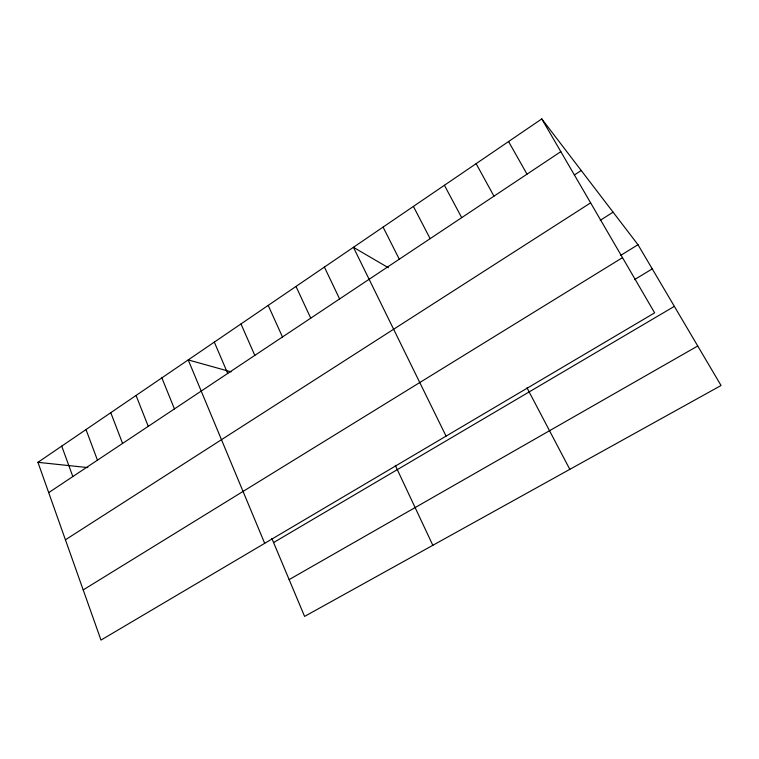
<?xml version="1.0" encoding="UTF-8"?>
<svg xmlns="http://www.w3.org/2000/svg" width="759" height="759" viewBox="0 0 759 759"><rect width="100%" height="100%" fill="white"/><g stroke="black" fill="none" stroke-linecap="round" stroke-linejoin="round"><path stroke-width="1.14" d="M541.774 118.916L654.637 312.85L100.985 640.084L37.95 462.326L541.774 118.916L637.987 244.711L721.05 385.506L304.587 616.403L271.836 538.387M48.699 492.629L560.825 151.648M574.307 175.044L581.233 170.509M65.426 539.801L590.625 202.862M600.227 220.328L613.101 212.169M620.426 255.555L637.987 244.711M83.196 589.914L622.503 257.633M634.448 279.673L652.247 268.885M273.582 542.552L674.353 306.361M289.141 579.601L697.739 345.99M37.95 462.326L87.845 467.591M231.04 371.844L188.204 359.908L264.692 543.33M388.38 267.747L353.419 247.301L446.064 436.121M508.568 141.544L527.002 174.162M476.121 163.659L493.967 196.164M444.413 185.281L461.69 217.653M526.993 387.83L569.819 469.356M413.399 206.41L430.135 238.658M383.077 227.083L399.281 259.198M324.397 267.083L339.605 298.942M395.306 465.381L432.839 545.304M296.001 286.437L310.735 318.163M268.193 305.384L282.471 336.977M240.973 323.941L254.815 355.392M214.313 342.11L227.728 373.428M161.857 377.868L174.447 408.902M136.051 395.458L148.252 426.349M110.776 412.687L122.588 443.436M86.004 429.566L97.456 460.172M61.735 446.112L72.836 476.567"/></g></svg>
